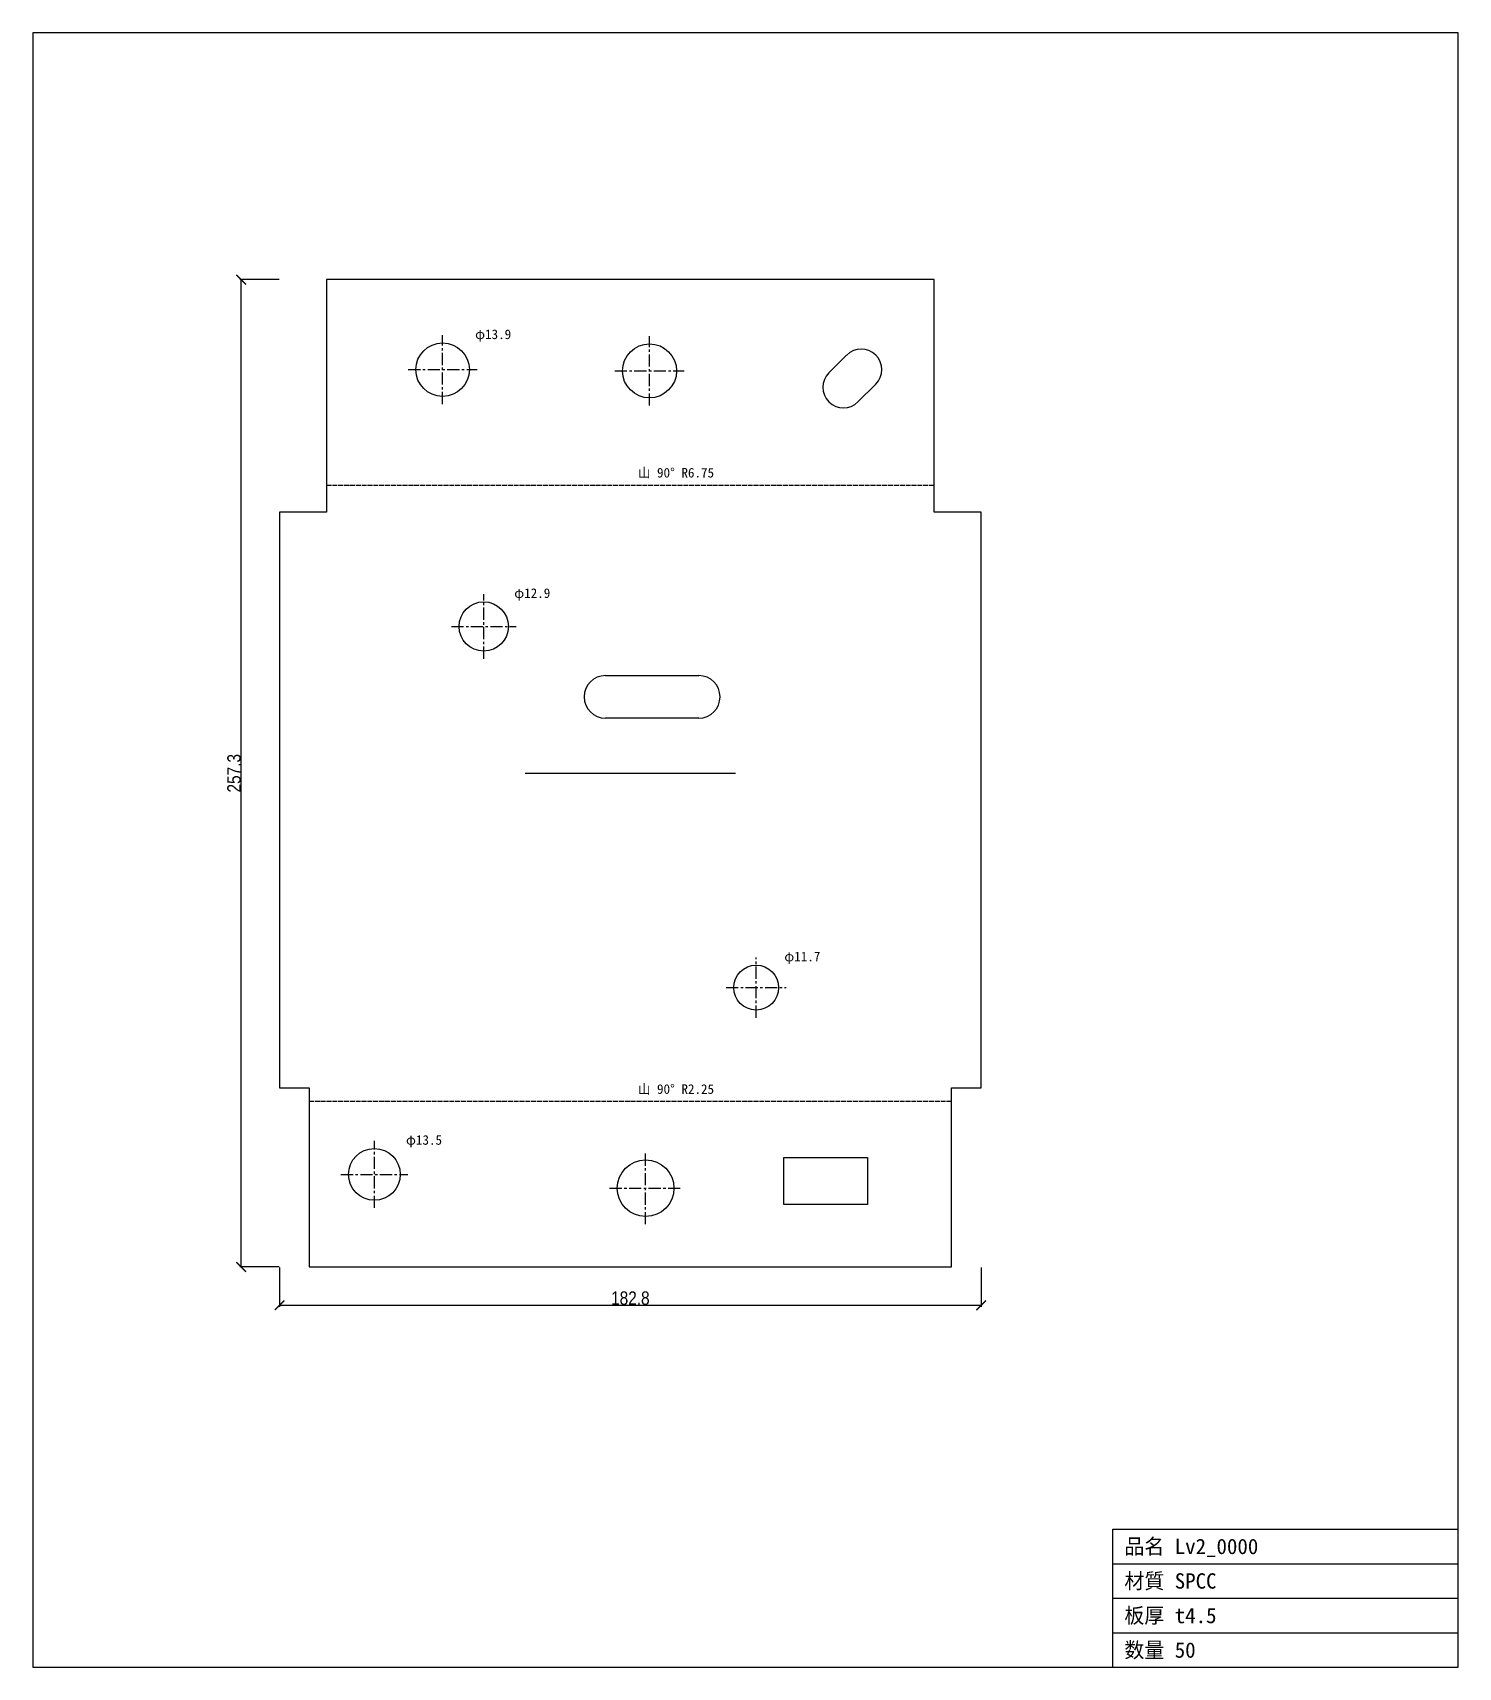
# Model space of a CAD drawing. Header units: millimetres. Extents: x -64 to 307, y -151 to 275.
import ezdxf

# ---------------------------------------------------------------- set-up
doc = ezdxf.new("R2010")
doc.units = ezdxf.units.MM
doc.linetypes.add('CENTER', pattern=[5.08, 3.175, -0.635, 0.635, -0.635])
doc.linetypes.add('DASHED', pattern=[1.524, 1.27, -0.254])
for name, color, linetype in [('ケガキ', 7, 'Continuous'), ('中心線', 7, 'Continuous'), ('図枠', 7, 'Continuous'), ('外形', 7, 'Continuous'), ('寸法', 7, 'Continuous'), ('文字', 7, 'Continuous'), ('曲げ線', 7, 'Continuous')]:
    doc.layers.add(name, color=color, linetype=linetype)
doc.styles.add('OpenSansCondensed-Light', font='OpenSansCondensed-Light.ttf')
doc.dimstyles.new('EZDXF', dxfattribs={"dimtxt": 0.25, "dimasz": 0.175, "dimexe": 0.375, "dimexo": 0.125, "dimgap": 0.1, "dimtad": 1, "dimlfac": 100, "dimzin": 12, "dimdsep": 46, "dimtxsty": 'OpenSansCondensed-Light', "dimblk": 'ARCHTICK', "dimcen": 2.5, "dimazin": 3, "dimtfac": 0.5, "dimtmove": 2, "dimatfit": 3})

# ---------------------------------------------------------------- blocks, each defined once
blk = doc.blocks.new('_ARCHTICK')
at = {"color": 0, "linetype": 'BYBLOCK', "const_width": 0.15}
blk.add_lwpolyline([(-0.5, -0.5), (0.5, 0.5)], dxfattribs=at)

msp = doc.modelspace()

# ---------------------------------------------------------------- linework, layer by layer
at = {"layer": 'ケガキ'}
msp.add_line((63.98, 82.01), (118.81, 82.01), dxfattribs=at)
at = {"layer": '中心線', "color": 1, "linetype": 'CENTER'}
for p, q in [((42.48, 178.21), (42.48, 196.15)), ((96.39, 177.82), (96.39, 195.91)), ((33.51, 187.18), (51.45, 187.18)), ((87.34, 186.86), (105.43, 186.86)), ((53.2, 111.83), (53.2, 128.7)), ((44.77, 120.26), (61.64, 120.26)), ((124.17, 18.32), (124.17, 34)), ((116.33, 26.16), (132.01, 26.16)), ((24.7, -31.26), (24.7, -13.79)), ((95.38, -35.5), (95.38, -16.73)), ((15.97, -22.53), (33.44, -22.53)), ((85.99, -26.12), (104.76, -26.12))]:
    msp.add_line(p, q, dxfattribs=at)
at = {"layer": '図枠'}
for p, q in [((307.11, 274.99), (-64.32, 274.99)), ((-64.32, 274.99), (-64.32, -150.96)), ((307.11, -150.96), (307.11, 274.99)), ((217.11, -150.96), (217.11, -114.96)), ((217.11, -114.96), (307.11, -114.96)), ((217.11, -123.96), (307.11, -123.96)), ((217.11, -132.96), (307.11, -132.96)), ((217.11, -141.96), (307.11, -141.96)), ((-64.32, -150.96), (307.11, -150.96))]:
    msp.add_line(p, q, dxfattribs=at)
at = {"layer": '外形'}
for p, q in [((170.54, 210.66), (12.25, 210.66)), ((12.25, 210.66), (12.25, 150.01)), ((170.54, 150.01), (170.54, 210.66)), ((143.14, 186.36), (147.75, 190.98)), ((155.32, 183.41), (150.7, 178.79)), ((12.25, 150.01), (0, 150.01)), ((0, 150.01), (0, 0)), ((182.79, 150.01), (170.54, 150.01)), ((182.79, 0), (182.79, 150.01)), ((84.9, 107.46), (109.23, 107.46)), ((109.23, 96.38), (84.9, 96.38)), ((0, 0), (7.75, 0)), ((7.75, 0), (7.75, -46.63)), ((175.04, -46.63), (175.04, 0)), ((175.04, 0), (182.79, 0)), ((131.34, -30.36), (131.34, -18.11)), ((131.34, -18.11), (153.22, -18.11)), ((153.22, -18.11), (153.22, -30.36)), ((153.22, -30.36), (131.34, -30.36)), ((7.75, -46.63), (175.04, -46.63))]:
    msp.add_line(p, q, dxfattribs=at)
for centre, radius in [((42.48, 187.18), 6.97), ((96.39, 186.86), 7.04), ((53.2, 120.26), 6.43), ((124.17, 26.16), 5.84), ((24.7, -22.53), 6.74), ((95.38, -26.12), 7.38)]:
    msp.add_circle(centre, radius, dxfattribs=at)
for centre, radius, start, end in [((151.54, 187.19), 5.35, -45, 135), ((146.92, 182.58), 5.35, 135, -45), ((84.9, 101.92), 5.54, 90, -90), ((109.23, 101.92), 5.54, -90, 90)]:
    msp.add_arc(centre, radius, start, end, dxfattribs=at)
at = {"layer": '曲げ線', "color": 1, "linetype": 'DASHED'}
for p, q in [((12.25, 157.08), (170.54, 157.08)), ((175.04, -3.53), (7.75, -3.53))]:
    msp.add_line(p, q, dxfattribs=at)

# ---------------------------------------------------------------- texts
at = {"layer": '文字'}
for s, height, p in [('φ13.9', 2.5, (50.95, 195.15)), ('山 90° R6.75', 2.5, (93.39, 159.08)), ('φ12.9', 2.5, (61.14, 127.7)), ('φ11.7', 2.5, (131.51, 33)), ('山 90° R2.25', 2.5, (93.39, -1.53)), ('φ13.5', 2.5, (32.94, -14.79)), ('品名 Lv2_0000', 4, (220.11, -121.46)), ('材質 SPCC', 4, (220.11, -130.46)), ('板厚 t4.5', 4, (220.11, -139.46)), ('数量 50', 4, (220.11, -148.46))]:
    msp.add_text(s, height=height, dxfattribs=at).set_placement(p)

# ---------------------------------------------------------------- dimensions: what is measured, and where the dimension line sits
at = {"layer": '寸法'}
msp.add_linear_dim(base=(-10, -46.63), p1=(0, -46.63), p2=(0, 210.66), angle=90, dimstyle='EZDXF', override={"dimtxt": 3.5, "dimasz": 2.5, "dimdec": 1, "dimlfac": 1}, dxfattribs=at).render()
msp.add_linear_dim(base=(0, -56.63), p1=(0, -46.63), p2=(182.79, -46.63), dimstyle='EZDXF', override={"dimtxt": 3.5, "dimasz": 2.5, "dimdec": 1, "dimlfac": 1}, dxfattribs=at).render()

doc.saveas('drawing.dxf')
